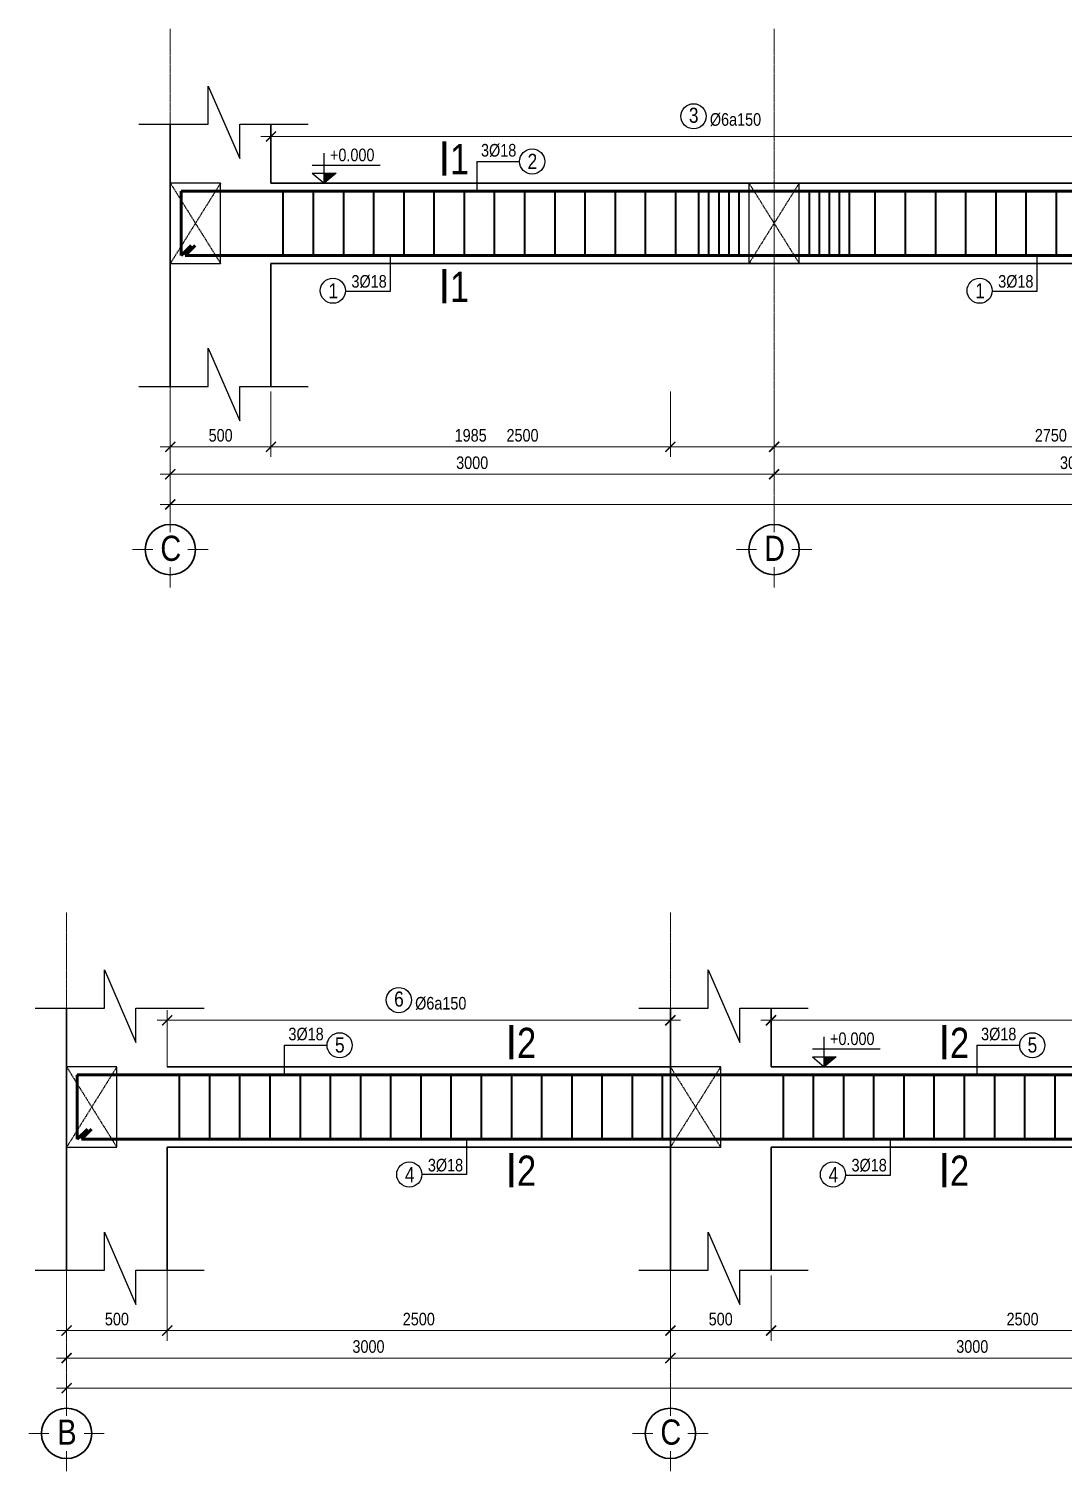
# Model space of a CAD drawing. Header units: inches. Extents: x -995865 to -814036, y 3430062 to 3602072.
# Drawn here: x -986256 to -981117, y 3480243 to 3487408 of the extents above; entities that cross this region are included whole.
import ezdxf
from ezdxf.enums import TextEntityAlignment as Align

# ---------------------------------------------------------------- set-up
doc = ezdxf.new("R2010")
doc.units = ezdxf.units.IN
doc.header["$LTSCALE"] = 2.8
doc.header["$MEASUREMENT"] = 0
doc.linetypes.add('CENTERX2', pattern=[4, 2.5, -0.5, 0.5, -0.5])
doc.linetypes.add('DASHEDX2', pattern=[1.5, 1, -0.5])
for name, color, linetype, lineweight in [('5.TRUC', 1, 'CENTERX2', 13), ('NET BAO', 4, 'Continuous', 30), ('TextThep', 7, 'Continuous', 0), ('THEP DAI', 5, 'Continuous', 40), ('THEP DOC', 2, 'Continuous', 60)]:
    doc.layers.add(name, color=color, linetype=linetype, lineweight=lineweight)
for name, color, linetype in [('Net thay', 6, 'Continuous'), ('NETDUTDUT', 3, 'DASHEDX2'), ('text', 3, 'Continuous')]:
    doc.layers.add(name, color=color, linetype=linetype)
doc.styles.add('CHU', font='VHELVCN0.TTF')
doc.styles.add('Helve-Condense', font='VHELVCN0.TTF')
doc.styles.add('Text.Helve-condense', font='VHELVCN0.TTF')
doc.styles.add('VN-VNI', font='VAVON_.TTF')
doc.dimstyles.new('TL25', dxfattribs={"dimscale": 25, "dimtxt": 2.5, "dimasz": 2, "dimexe": 2, "dimexo": 1, "dimgap": 1, "dimtad": 1, "dimdec": 0, "dimzin": 0, "dimdsep": 46, "dimtxsty": 'Helve-Condense', "dimblk": 'ARCHTICK', "dimcen": 2, "dimdle": 2, "dimclrd": 4, "dimclre": 4, "dimclrt": 4, "dimadec": 0, "dimazin": 0, "dimtfac": 0.004, "dimtdec": 0, "dimtmove": 2, "dimatfit": 3, "dimfxl": 1, "dimtolj": 1, "dimtzin": 0, "dimlwd": 9, "dimlwe": 13, "dimarcsym": 1})

# ---------------------------------------------------------------- blocks, each defined once
blk = doc.blocks.new('CAO TRINH 1')
at = {"linetype": 'Continuous'}
blk.add_hatch(color=1, dxfattribs=at).paths.add_polyline_path([(560, 200), (320, 200), (320, 0)])
at = {"color": 1, "linetype": 'Continuous'}
for p, q in [((320, 0), (320, 600)), ((80, 360), (1444, 360)), ((0, 0), (640, 0)), ((80, 200), (560, 200)), ((80, 200), (320, 0)), ((560, 200), (320, 0))]:
    blk.add_line(p, q, dxfattribs=at)
at = {"color": 2, "style": 'VN-VNI'}
blk.add_attdef('%%P0.000', (435, 427), '', height=200, dxfattribs=at)
blk = doc.blocks.new('_ArchTick')
at = {"color": 0, "linetype": 'ByBlock', "const_width": 0.15}
blk.add_lwpolyline([(-0.5, -0.5), (0.5, 0.5)], dxfattribs=at)
blk = doc.blocks.new('*D985')
at = {"layer": 'DEFPOINTS', "color": 0}
for p in [(-985553, 3485631.1), (-985053, 3485631.1), (-985053, 3485331.6)]:
    blk.add_point(p, dxfattribs=at)
at = {"layer": 'NETDUTDUT', "color": 4, "linetype": 'Continuous', "lineweight": 13}
for p, q in [((-985553, 3485606.1), (-985553, 3485281.6)), ((-985053, 3485606.1), (-985053, 3485281.6))]:
    blk.add_line(p, q, dxfattribs=at)
at = {"layer": 'NETDUTDUT', "color": 4, "linetype": 'Continuous', "lineweight": 9}
blk.add_line((-985603, 3485331.6), (-985003, 3485331.6), dxfattribs=at)
at = {"layer": 'NETDUTDUT', "color": 4, "lineweight": 9, "xscale": 50, "yscale": 50, "zscale": 50, "rotation": 180}
blk.add_blockref('_ArchTick', (-985553, 3485331.6), dxfattribs=at)
at = {"layer": 'NETDUTDUT', "color": 4, "lineweight": 9, "xscale": 50, "yscale": 50, "zscale": 50}
blk.add_blockref('_ArchTick', (-985053, 3485331.6), dxfattribs=at)
at = {"layer": 'NETDUTDUT', "color": 4, "insert": (-985303, 3485388.5), "char_height": 62.5, "attachment_point": 5, "style": 'Helve-Condense'}
blk.add_mtext('\\A1;500', dxfattribs=at)
blk = doc.blocks.new('*D986')
at = {"layer": 'DEFPOINTS', "color": 0}
for p in [(-985053, 3485631.1), (-982553, 3485631.1), (-982553, 3485331.6)]:
    blk.add_point(p, dxfattribs=at)
at = {"layer": 'NETDUTDUT', "color": 4, "linetype": 'Continuous', "lineweight": 13}
for p, q in [((-985053, 3485606.1), (-985053, 3485281.6)), ((-982553, 3485606.1), (-982553, 3485281.6))]:
    blk.add_line(p, q, dxfattribs=at)
at = {"layer": 'NETDUTDUT', "color": 4, "linetype": 'Continuous', "lineweight": 9}
blk.add_line((-985103, 3485331.6), (-982503, 3485331.6), dxfattribs=at)
at = {"layer": 'NETDUTDUT', "color": 4, "lineweight": 9, "xscale": 50, "yscale": 50, "zscale": 50, "rotation": 180}
blk.add_blockref('_ArchTick', (-985053, 3485331.6), dxfattribs=at)
at = {"layer": 'NETDUTDUT', "color": 4, "lineweight": 9, "xscale": 50, "yscale": 50, "zscale": 50}
blk.add_blockref('_ArchTick', (-982553, 3485331.6), dxfattribs=at)
at = {"layer": 'NETDUTDUT', "color": 4, "insert": (-983803, 3485388.5), "char_height": 62.5, "attachment_point": 5, "style": 'Helve-Condense'}
blk.add_mtext('\\A1;2500', dxfattribs=at)
blk = doc.blocks.new('*D988')
at = {"layer": 'DEFPOINTS', "color": 0}
for p in [(-982553, 3485631.1), (-979803, 3485631.1), (-979803, 3485331.6)]:
    blk.add_point(p, dxfattribs=at)
at = {"layer": 'NETDUTDUT', "color": 4, "linetype": 'Continuous', "lineweight": 13}
for p, q in [((-982553, 3485606.1), (-982553, 3485281.6)), ((-979803, 3485606.1), (-979803, 3485281.6))]:
    blk.add_line(p, q, dxfattribs=at)
at = {"layer": 'NETDUTDUT', "color": 4, "linetype": 'Continuous', "lineweight": 9}
blk.add_line((-982603, 3485331.6), (-979753, 3485331.6), dxfattribs=at)
at = {"layer": 'NETDUTDUT', "color": 4, "lineweight": 9, "xscale": 50, "yscale": 50, "zscale": 50, "rotation": 180}
blk.add_blockref('_ArchTick', (-982553, 3485331.6), dxfattribs=at)
at = {"layer": 'NETDUTDUT', "color": 4, "lineweight": 9, "xscale": 50, "yscale": 50, "zscale": 50}
blk.add_blockref('_ArchTick', (-979803, 3485331.6), dxfattribs=at)
at = {"layer": 'NETDUTDUT', "color": 4, "insert": (-981178, 3485388.5), "char_height": 62.5, "attachment_point": 5, "style": 'Helve-Condense'}
blk.add_mtext('\\A1;2750', dxfattribs=at)
blk = doc.blocks.new('*D996')
at = {"layer": 'DEFPOINTS', "color": 0}
for p in [(-985553, 3485303.3), (-982553, 3485303.3), (-982553, 3485195.4)]:
    blk.add_point(p, dxfattribs=at)
at = {"layer": 'NETDUTDUT', "color": 4, "linetype": 'Continuous', "lineweight": 13}
for p, q in [((-985553, 3485278.3), (-985553, 3485145.4)), ((-982553, 3485278.3), (-982553, 3485145.4))]:
    blk.add_line(p, q, dxfattribs=at)
at = {"layer": 'NETDUTDUT', "color": 4, "linetype": 'Continuous', "lineweight": 9}
blk.add_line((-985603, 3485195.4), (-982503, 3485195.4), dxfattribs=at)
at = {"layer": 'NETDUTDUT', "color": 4, "lineweight": 9, "xscale": 50, "yscale": 50, "zscale": 50, "rotation": 180}
blk.add_blockref('_ArchTick', (-985553, 3485195.4), dxfattribs=at)
at = {"layer": 'NETDUTDUT', "color": 4, "lineweight": 9, "xscale": 50, "yscale": 50, "zscale": 50}
blk.add_blockref('_ArchTick', (-982553, 3485195.4), dxfattribs=at)
at = {"layer": 'NETDUTDUT', "color": 4, "insert": (-984053, 3485252.3), "char_height": 62.5, "attachment_point": 5, "style": 'Helve-Condense'}
blk.add_mtext('\\A1;3000', dxfattribs=at)
blk = doc.blocks.new('*D997')
at = {"layer": 'DEFPOINTS', "color": 0}
for p in [(-979553, 3485331.6), (-982553, 3485303.3), (-979553, 3485195.4)]:
    blk.add_point(p, dxfattribs=at)
at = {"layer": 'NETDUTDUT', "color": 4, "linetype": 'Continuous', "lineweight": 13}
for p, q in [((-982553, 3485278.3), (-982553, 3485145.4)), ((-979553, 3485306.6), (-979553, 3485145.4))]:
    blk.add_line(p, q, dxfattribs=at)
at = {"layer": 'NETDUTDUT', "color": 4, "linetype": 'Continuous', "lineweight": 9}
blk.add_line((-982603, 3485195.4), (-979503, 3485195.4), dxfattribs=at)
at = {"layer": 'NETDUTDUT', "color": 4, "lineweight": 9, "xscale": 50, "yscale": 50, "zscale": 50, "rotation": 180}
blk.add_blockref('_ArchTick', (-982553, 3485195.4), dxfattribs=at)
at = {"layer": 'NETDUTDUT', "color": 4, "lineweight": 9, "xscale": 50, "yscale": 50, "zscale": 50}
blk.add_blockref('_ArchTick', (-979553, 3485195.4), dxfattribs=at)
at = {"layer": 'NETDUTDUT', "color": 4, "insert": (-981053, 3485252.3), "char_height": 62.5, "attachment_point": 5, "style": 'Helve-Condense'}
blk.add_mtext('\\A1;3000', dxfattribs=at)
blk = doc.blocks.new('*D1001')
at = {"layer": 'DEFPOINTS', "color": 0}
for p in [(-985553, 3485145.4), (-971053, 3485145.4), (-971053, 3485045.7)]:
    blk.add_point(p, dxfattribs=at)
at = {"layer": 'NETDUTDUT', "color": 4, "linetype": 'Continuous', "lineweight": 13}
for p, q in [((-985553, 3485120.4), (-985553, 3484995.7)), ((-971053, 3485120.4), (-971053, 3484995.7))]:
    blk.add_line(p, q, dxfattribs=at)
at = {"layer": 'NETDUTDUT', "color": 4, "linetype": 'Continuous', "lineweight": 9}
blk.add_line((-985603, 3485045.7), (-971003, 3485045.7), dxfattribs=at)
at = {"layer": 'NETDUTDUT', "color": 4, "lineweight": 9, "xscale": 50, "yscale": 50, "zscale": 50, "rotation": 180}
blk.add_blockref('_ArchTick', (-985553, 3485045.7), dxfattribs=at)
at = {"layer": 'NETDUTDUT', "color": 4, "lineweight": 9, "xscale": 50, "yscale": 50, "zscale": 50}
blk.add_blockref('_ArchTick', (-971053, 3485045.7), dxfattribs=at)
at = {"layer": 'NETDUTDUT', "color": 4, "insert": (-978303, 3485102.6), "char_height": 62.5, "attachment_point": 5, "style": 'Helve-Condense'}
blk.add_mtext('\\A1;14500', dxfattribs=at)
blk = doc.blocks.new('*D1006')
at = {"layer": 'DEFPOINTS', "color": 0}
for p in [(-985053, 3485631.1), (-983068.4, 3485631.1), (-985053, 3485331.6)]:
    blk.add_point(p, dxfattribs=at)
at = {"layer": 'NETDUTDUT', "color": 4, "linetype": 'Continuous', "lineweight": 13}
for p, q in [((-985053, 3485606.1), (-985053, 3485281.6)), ((-983068.4, 3485606.1), (-983068.4, 3485281.6))]:
    blk.add_line(p, q, dxfattribs=at)
at = {"layer": 'NETDUTDUT', "color": 4, "linetype": 'Continuous', "lineweight": 9}
blk.add_line((-983018.4, 3485331.6), (-985103, 3485331.6), dxfattribs=at)
at = {"layer": 'NETDUTDUT', "color": 4, "lineweight": 9, "xscale": 50, "yscale": 50, "zscale": 50, "rotation": 180}
blk.add_blockref('_ArchTick', (-985053, 3485331.6), dxfattribs=at)
at = {"layer": 'NETDUTDUT', "color": 4, "lineweight": 9, "xscale": 50, "yscale": 50, "zscale": 50}
blk.add_blockref('_ArchTick', (-983068.4, 3485331.6), dxfattribs=at)
at = {"layer": 'NETDUTDUT', "color": 4, "insert": (-984060.7, 3485388.5), "char_height": 62.5, "attachment_point": 5, "style": 'Helve-Condense'}
blk.add_mtext('\\A1;1985', dxfattribs=at)
blk = doc.blocks.new('*D1007')
at = {"layer": 'DEFPOINTS', "color": 0}
for p in [(-982568.4, 3481241.1), (-980068.4, 3481241.1), (-980068.4, 3480941.6)]:
    blk.add_point(p, dxfattribs=at)
at = {"layer": 'NETDUTDUT', "color": 4, "linetype": 'Continuous', "lineweight": 13}
for p, q in [((-982568.4, 3481216.1), (-982568.4, 3480891.6)), ((-980068.4, 3481216.1), (-980068.4, 3480891.6))]:
    blk.add_line(p, q, dxfattribs=at)
at = {"layer": 'NETDUTDUT', "color": 4, "linetype": 'Continuous', "lineweight": 9}
blk.add_line((-982618.4, 3480941.6), (-980018.4, 3480941.6), dxfattribs=at)
at = {"layer": 'NETDUTDUT', "color": 4, "lineweight": 9, "xscale": 50, "yscale": 50, "zscale": 50, "rotation": 180}
blk.add_blockref('_ArchTick', (-982568.4, 3480941.6), dxfattribs=at)
at = {"layer": 'NETDUTDUT', "color": 4, "lineweight": 9, "xscale": 50, "yscale": 50, "zscale": 50}
blk.add_blockref('_ArchTick', (-980068.4, 3480941.6), dxfattribs=at)
at = {"layer": 'NETDUTDUT', "color": 4, "insert": (-981318.4, 3480998.5), "char_height": 62.5, "attachment_point": 5, "style": 'Helve-Condense'}
blk.add_mtext('\\A1;2500', dxfattribs=at)
blk = doc.blocks.new('*D1016')
at = {"layer": 'DEFPOINTS', "color": 0}
for p in [(-980068.4, 3481053.8), (-983068.4, 3480913.3), (-980068.4, 3480805.3)]:
    blk.add_point(p, dxfattribs=at)
at = {"layer": 'NETDUTDUT', "color": 4, "linetype": 'Continuous', "lineweight": 13}
for p, q in [((-980068.4, 3481028.8), (-980068.4, 3480755.3)), ((-983068.4, 3480888.3), (-983068.4, 3480755.3))]:
    blk.add_line(p, q, dxfattribs=at)
at = {"layer": 'NETDUTDUT', "color": 4, "linetype": 'Continuous', "lineweight": 9}
blk.add_line((-983118.4, 3480805.3), (-980018.4, 3480805.3), dxfattribs=at)
at = {"layer": 'NETDUTDUT', "color": 4, "lineweight": 9, "xscale": 50, "yscale": 50, "zscale": 50, "rotation": 180}
blk.add_blockref('_ArchTick', (-983068.4, 3480805.3), dxfattribs=at)
at = {"layer": 'NETDUTDUT', "color": 4, "lineweight": 9, "xscale": 50, "yscale": 50, "zscale": 50}
blk.add_blockref('_ArchTick', (-980068.4, 3480805.3), dxfattribs=at)
at = {"layer": 'NETDUTDUT', "color": 4, "insert": (-981568.4, 3480862.2), "char_height": 62.5, "attachment_point": 5, "style": 'Helve-Condense'}
blk.add_mtext('\\A1;3000', dxfattribs=at)
blk = doc.blocks.new('*D1005')
at = {"layer": 'DEFPOINTS', "color": 0}
for p in [(-986068.4, 3480755.3), (-968568.4, 3480755.3), (-968568.4, 3480655.7)]:
    blk.add_point(p, dxfattribs=at)
at = {"layer": 'NETDUTDUT', "color": 4, "linetype": 'Continuous', "lineweight": 13}
for p, q in [((-986068.4, 3480730.3), (-986068.4, 3480605.7)), ((-968568.4, 3480730.3), (-968568.4, 3480605.7))]:
    blk.add_line(p, q, dxfattribs=at)
at = {"layer": 'NETDUTDUT', "color": 4, "linetype": 'Continuous', "lineweight": 9}
blk.add_line((-986118.4, 3480655.7), (-968518.4, 3480655.7), dxfattribs=at)
at = {"layer": 'NETDUTDUT', "color": 4, "lineweight": 9, "xscale": 50, "yscale": 50, "zscale": 50, "rotation": 180}
blk.add_blockref('_ArchTick', (-986068.4, 3480655.7), dxfattribs=at)
at = {"layer": 'NETDUTDUT', "color": 4, "lineweight": 9, "xscale": 50, "yscale": 50, "zscale": 50}
blk.add_blockref('_ArchTick', (-968568.4, 3480655.7), dxfattribs=at)
at = {"layer": 'NETDUTDUT', "color": 4, "insert": (-977318.4, 3480712.6), "char_height": 62.5, "attachment_point": 5, "style": 'Helve-Condense'}
blk.add_mtext('\\A1;17500', dxfattribs=at)
blk = doc.blocks.new('*D1018')
at = {"layer": 'DEFPOINTS', "color": 0}
for p in [(-983068.4, 3481241.1), (-982568.4, 3481241.1), (-982568.4, 3480941.6)]:
    blk.add_point(p, dxfattribs=at)
at = {"layer": 'NETDUTDUT', "color": 4, "linetype": 'Continuous', "lineweight": 13}
for p, q in [((-983068.4, 3481216.1), (-983068.4, 3480891.6)), ((-982568.4, 3481216.1), (-982568.4, 3480891.6))]:
    blk.add_line(p, q, dxfattribs=at)
at = {"layer": 'NETDUTDUT', "color": 4, "linetype": 'Continuous', "lineweight": 9}
blk.add_line((-983118.4, 3480941.6), (-982518.4, 3480941.6), dxfattribs=at)
at = {"layer": 'NETDUTDUT', "color": 4, "lineweight": 9, "xscale": 50, "yscale": 50, "zscale": 50, "rotation": 180}
blk.add_blockref('_ArchTick', (-983068.4, 3480941.6), dxfattribs=at)
at = {"layer": 'NETDUTDUT', "color": 4, "lineweight": 9, "xscale": 50, "yscale": 50, "zscale": 50}
blk.add_blockref('_ArchTick', (-982568.4, 3480941.6), dxfattribs=at)
at = {"layer": 'NETDUTDUT', "color": 4, "insert": (-982818.4, 3480998.5), "char_height": 62.5, "attachment_point": 5, "style": 'Helve-Condense'}
blk.add_mtext('\\A1;500', dxfattribs=at)
blk = doc.blocks.new('*D1020')
at = {"layer": 'DEFPOINTS', "color": 0}
for p in [(-986068.4, 3481241.1), (-985568.4, 3481281.3), (-985568.4, 3480941.6)]:
    blk.add_point(p, dxfattribs=at)
at = {"layer": 'NETDUTDUT', "color": 4, "linetype": 'Continuous', "lineweight": 13}
for p, q in [((-985568.4, 3481256.3), (-985568.4, 3480891.6)), ((-986068.4, 3481216.1), (-986068.4, 3480891.6))]:
    blk.add_line(p, q, dxfattribs=at)
at = {"layer": 'NETDUTDUT', "color": 4, "linetype": 'Continuous', "lineweight": 9}
blk.add_line((-986118.4, 3480941.6), (-985518.4, 3480941.6), dxfattribs=at)
at = {"layer": 'NETDUTDUT', "color": 4, "lineweight": 9, "xscale": 50, "yscale": 50, "zscale": 50, "rotation": 180}
blk.add_blockref('_ArchTick', (-986068.4, 3480941.6), dxfattribs=at)
at = {"layer": 'NETDUTDUT', "color": 4, "lineweight": 9, "xscale": 50, "yscale": 50, "zscale": 50}
blk.add_blockref('_ArchTick', (-985568.4, 3480941.6), dxfattribs=at)
at = {"layer": 'NETDUTDUT', "color": 4, "insert": (-985818.4, 3480998.5), "char_height": 62.5, "attachment_point": 5, "style": 'Helve-Condense'}
blk.add_mtext('\\A1;500', dxfattribs=at)
blk = doc.blocks.new('*D1021')
at = {"layer": 'DEFPOINTS', "color": 0}
for p in [(-985568.4, 3481281.3), (-983068.4, 3481241.1), (-983068.4, 3480941.6)]:
    blk.add_point(p, dxfattribs=at)
at = {"layer": 'NETDUTDUT', "color": 4, "linetype": 'Continuous', "lineweight": 13}
for p, q in [((-985568.4, 3481256.3), (-985568.4, 3480891.6)), ((-983068.4, 3481216.1), (-983068.4, 3480891.6))]:
    blk.add_line(p, q, dxfattribs=at)
at = {"layer": 'NETDUTDUT', "color": 4, "linetype": 'Continuous', "lineweight": 9}
blk.add_line((-985618.4, 3480941.6), (-983018.4, 3480941.6), dxfattribs=at)
at = {"layer": 'NETDUTDUT', "color": 4, "lineweight": 9, "xscale": 50, "yscale": 50, "zscale": 50, "rotation": 180}
blk.add_blockref('_ArchTick', (-985568.4, 3480941.6), dxfattribs=at)
at = {"layer": 'NETDUTDUT', "color": 4, "lineweight": 9, "xscale": 50, "yscale": 50, "zscale": 50}
blk.add_blockref('_ArchTick', (-983068.4, 3480941.6), dxfattribs=at)
at = {"layer": 'NETDUTDUT', "color": 4, "insert": (-984318.4, 3480998.5), "char_height": 62.5, "attachment_point": 5, "style": 'Helve-Condense'}
blk.add_mtext('\\A1;2500', dxfattribs=at)
blk = doc.blocks.new('*D1022')
at = {"layer": 'DEFPOINTS', "color": 0}
for p in [(-986068.4, 3480891.6), (-983068.4, 3480891.6), (-983068.4, 3480805.3)]:
    blk.add_point(p, dxfattribs=at)
at = {"layer": 'NETDUTDUT', "color": 4, "linetype": 'Continuous', "lineweight": 13}
for p, q in [((-986068.4, 3480866.6), (-986068.4, 3480755.3)), ((-983068.4, 3480866.6), (-983068.4, 3480755.3))]:
    blk.add_line(p, q, dxfattribs=at)
at = {"layer": 'NETDUTDUT', "color": 4, "linetype": 'Continuous', "lineweight": 9}
blk.add_line((-986118.4, 3480805.3), (-983018.4, 3480805.3), dxfattribs=at)
at = {"layer": 'NETDUTDUT', "color": 4, "lineweight": 9, "xscale": 50, "yscale": 50, "zscale": 50, "rotation": 180}
blk.add_blockref('_ArchTick', (-986068.4, 3480805.3), dxfattribs=at)
at = {"layer": 'NETDUTDUT', "color": 4, "lineweight": 9, "xscale": 50, "yscale": 50, "zscale": 50}
blk.add_blockref('_ArchTick', (-983068.4, 3480805.3), dxfattribs=at)
at = {"layer": 'NETDUTDUT', "color": 4, "insert": (-984568.4, 3480862.2), "char_height": 62.5, "attachment_point": 5, "style": 'Helve-Condense'}
blk.add_mtext('\\A1;3000', dxfattribs=at)

msp = doc.modelspace()

# ---------------------------------------------------------------- linework, layer by layer
at = {"layer": '5.TRUC'}
for p, q in [((-985553, 3487407.9), (-985553, 3485008.5)), ((-982553, 3487407.9), (-982553, 3485008.5)), ((-986068.4, 3483017.9), (-986068.4, 3480618.4)), ((-983068.4, 3483017.9), (-983068.4, 3480618.4))]:
    msp.add_line(p, q, dxfattribs=at)
at = {"layer": 'NET BAO', "lineweight": 25}
for p, q in [((-985364.5, 3486933.7), (-985364.5, 3487123.8)), ((-985364.5, 3487123.8), (-985208.3, 3486763.3)), ((-985364.5, 3486933.7), (-985364.5, 3487123.8)), ((-985709.8, 3486933.7), (-985364.5, 3486933.7)), ((-985709.8, 3486933.7), (-985364.5, 3486933.7)), ((-985208.3, 3486763.3), (-985208.3, 3486933.7)), ((-985208.3, 3486933.7), (-984868.6, 3486933.7)), ((-985208.3, 3486763.3), (-985208.3, 3486933.7)), ((-985208.3, 3486933.7), (-984868.6, 3486933.7)), ((-985364.5, 3485631.1), (-985364.5, 3485821.2)), ((-985364.5, 3485821.2), (-985208.3, 3485460.7)), ((-985364.5, 3485631.1), (-985364.5, 3485821.2)), ((-985709.8, 3485631.1), (-985364.5, 3485631.1)), ((-985709.8, 3485631.1), (-985364.5, 3485631.1)), ((-985208.3, 3485460.7), (-985208.3, 3485631.1)), ((-985208.3, 3485631.1), (-984868.6, 3485631.1)), ((-985208.3, 3485460.7), (-985208.3, 3485631.1)), ((-985208.3, 3485631.1), (-984868.6, 3485631.1)), ((-985879.9, 3482543.7), (-985879.9, 3482733.8)), ((-985879.9, 3482733.8), (-985723.8, 3482373.3)), ((-985879.9, 3482543.7), (-985879.9, 3482733.8)), ((-982879.9, 3482543.7), (-982879.9, 3482733.8)), ((-982879.9, 3482733.8), (-982723.8, 3482373.3)), ((-982879.9, 3482543.7), (-982879.9, 3482733.8)), ((-986225.2, 3482543.7), (-985879.9, 3482543.7)), ((-986225.2, 3482543.7), (-985879.9, 3482543.7)), ((-985723.8, 3482373.3), (-985723.8, 3482543.7)), ((-985723.8, 3482373.3), (-985723.8, 3482543.7)), ((-985723.8, 3482543.7), (-985384, 3482543.7)), ((-983225.2, 3482543.7), (-982879.9, 3482543.7)), ((-983225.2, 3482543.7), (-982879.9, 3482543.7)), ((-982723.8, 3482373.3), (-982723.8, 3482543.7)), ((-982723.8, 3482543.7), (-982384, 3482543.7)), ((-982723.8, 3482373.3), (-982723.8, 3482543.7)), ((-982723.8, 3482543.7), (-982384, 3482543.7)), ((-985879.9, 3481241.1), (-985879.9, 3481431.2)), ((-985879.9, 3481431.2), (-985723.8, 3481070.7)), ((-985879.9, 3481241.1), (-985879.9, 3481431.2)), ((-982879.9, 3481241.1), (-982879.9, 3481431.2)), ((-982879.9, 3481431.2), (-982723.8, 3481070.7)), ((-982879.9, 3481241.1), (-982879.9, 3481431.2)), ((-986225.2, 3481241.1), (-985879.9, 3481241.1)), ((-986225.2, 3481241.1), (-985879.9, 3481241.1)), ((-985723.8, 3481241.1), (-985384, 3481241.1)), ((-985723.8, 3481070.7), (-985723.8, 3481241.1)), ((-985723.8, 3481241.1), (-985384, 3481241.1)), ((-983225.2, 3481241.1), (-982879.9, 3481241.1)), ((-983225.2, 3481241.1), (-982879.9, 3481241.1)), ((-982723.8, 3481070.7), (-982723.8, 3481241.1)), ((-982723.8, 3481241.1), (-982384, 3481241.1)), ((-982723.8, 3481070.7), (-982723.8, 3481241.1)), ((-982723.8, 3481241.1), (-982384, 3481241.1))]:
    msp.add_line(p, q, dxfattribs=at)
at = {"layer": 'NET BAO'}
for p, q in [((-985553, 3486933.7), (-985553, 3485631.1)), ((-985553, 3486933.7), (-985553, 3485631.1)), ((-985053, 3486933.7), (-985053, 3486642.1)), ((-985053, 3486642.1), (-979803, 3486642.1)), ((-985053, 3486242.1), (-979803, 3486242.1)), ((-985053, 3486242.1), (-985053, 3485631.1)), ((-986068.4, 3482543.7), (-986068.4, 3481241.1)), ((-983068.4, 3482543.7), (-983068.4, 3481241.1)), ((-983068.4, 3482543.7), (-983068.4, 3481241.1)), ((-982568.4, 3482543.7), (-982568.4, 3482252.1)), ((-985568.4, 3482252.1), (-983068.4, 3482252.1)), ((-982568.4, 3482252.1), (-977318.4, 3482252.1)), ((-985568.4, 3481852.1), (-985568.4, 3481241.1)), ((-985568.4, 3481852.1), (-983068.4, 3481852.1)), ((-982568.4, 3481852.1), (-982568.4, 3481241.1)), ((-982568.4, 3481852.1), (-977318.4, 3481852.1))]:
    msp.add_line(p, q, dxfattribs=at)
at = {"layer": 'Net thay', "lineweight": 20, "ltscale": 20, "const_width": 20}
for points in [[(-984192.1, 3486849.4), (-984192.1, 3486678.6)], [(-984192.1, 3486214.6), (-984192.1, 3486043.8)], [(-983858.9, 3482459.3), (-983858.9, 3482288.6)], [(-981707.6, 3482459.3), (-981707.6, 3482288.6)], [(-983858.9, 3481824.6), (-983858.9, 3481653.8)], [(-981707.6, 3481824.6), (-981707.6, 3481653.8)]]:
    msp.add_lwpolyline(points, dxfattribs=at)
at = {"layer": 'NETDUTDUT', "color": 4, "linetype": 'Continuous', "lineweight": 13}
for p, q in [((-985053, 3486667.1), (-985053, 3486923)), ((-985568.4, 3482252.1), (-985568.4, 3482532.9)), ((-985568.4, 3482277.1), (-985568.4, 3482532.9)), ((-983068.4, 3482277.1), (-983068.4, 3482532.9)), ((-982568.4, 3482277.1), (-982568.4, 3482532.9))]:
    msp.add_line(p, q, dxfattribs=at)
at = {"layer": 'NETDUTDUT', "color": 4, "linetype": 'Continuous', "lineweight": 9}
for p, q in [((-985103, 3486873), (-979753, 3486873)), ((-985618.4, 3482482.9), (-983018.4, 3482482.9)), ((-982618.4, 3482482.9), (-977268.4, 3482482.9))]:
    msp.add_line(p, q, dxfattribs=at)
at = {"layer": 'NETDUTDUT'}
for p, q in [((-985553, 3486642.1), (-985303, 3486242.1)), ((-985303, 3486642.1), (-985553, 3486242.1)), ((-982678, 3486642.1), (-982428, 3486242.1)), ((-982428, 3486642.1), (-982678, 3486242.1)), ((-986068.4, 3482252.1), (-985818.4, 3481852.1)), ((-985818.4, 3482252.1), (-986068.4, 3481852.1)), ((-983068.4, 3482252.1), (-982818.4, 3481852.1)), ((-982818.4, 3482252.1), (-983068.4, 3481852.1))]:
    msp.add_line(p, q, dxfattribs=at)
for points in [[(-985553, 3486242.1), (-985303, 3486242.1), (-985303, 3486642.1), (-985553, 3486642.1)], [(-982678, 3486242.1), (-982428, 3486242.1), (-982428, 3486642.1), (-982678, 3486642.1)], [(-986068.4, 3481852.1), (-985818.4, 3481852.1), (-985818.4, 3482252.1), (-986068.4, 3482252.1)], [(-983068.4, 3481852.1), (-982818.4, 3481852.1), (-982818.4, 3482252.1), (-983068.4, 3482252.1)]]:
    msp.add_lwpolyline(points, close=True, dxfattribs=at)
at = {"layer": 'text', "color": 3}
for p, q in [((-984030, 3486749.1), (-983817.5, 3486749.1)), ((-984030, 3486749.1), (-984030, 3486602.1)), ((-984986.9, 3482359), (-984774.4, 3482359)), ((-984986.9, 3482359), (-984986.9, 3482212.1)), ((-981545.5, 3482359), (-981332.9, 3482359)), ((-981545.5, 3482359), (-981545.5, 3482212.1))]:
    msp.add_line(p, q, dxfattribs=at)
at = {"layer": 'text'}
for p, q in [((-984460.8, 3486282.1), (-984460.8, 3486102.9)), ((-981247.5, 3486282.1), (-981247.5, 3486102.9)), ((-984460.8, 3486102.9), (-984682.9, 3486102.9)), ((-981247.5, 3486102.9), (-981469.7, 3486102.9)), ((-984081.2, 3481892.1), (-984081.2, 3481716.9)), ((-981976.2, 3481892.1), (-981976.2, 3481712.8)), ((-984081.2, 3481716.9), (-984303.2, 3481716.9)), ((-981976.2, 3481712.8), (-982198.3, 3481712.8))]:
    msp.add_line(p, q, dxfattribs=at)
at = {"layer": 'text', "color": 3}
for centre in [(-982953.3, 3486973.4), (-983755, 3486749.1), (-984417.8, 3482583.4), (-984711.9, 3482359), (-981270.4, 3482359)]:
    msp.add_circle(centre, 62.5, dxfattribs=at)
at = {"layer": 'text'}
for centre in [(-984745.2, 3486107), (-981532, 3486107), (-984365.7, 3481717), (-982260.7, 3481717)]:
    msp.add_circle(centre, 62.5, dxfattribs=at)
at = {"layer": 'TextThep', "lineweight": 18}
for p, q in [((-985553, 3484908.5), (-985553, 3485008.5)), ((-982553, 3484908.5), (-982553, 3485008.5)), ((-985740.5, 3484821), (-985640.5, 3484821)), ((-985465.5, 3484821), (-985365.5, 3484821)), ((-982740.5, 3484821), (-982640.5, 3484821)), ((-982465.5, 3484821), (-982365.5, 3484821)), ((-985553, 3484733.5), (-985553, 3484633.5)), ((-982553, 3484733.5), (-982553, 3484633.5)), ((-986068.4, 3480518.4), (-986068.4, 3480618.4)), ((-983068.4, 3480518.4), (-983068.4, 3480618.4)), ((-986255.9, 3480430.9), (-986155.9, 3480430.9)), ((-985980.9, 3480430.9), (-985880.9, 3480430.9)), ((-983255.9, 3480430.9), (-983155.9, 3480430.9)), ((-982980.9, 3480430.9), (-982880.9, 3480430.9)), ((-986068.4, 3480343.4), (-986068.4, 3480243.4)), ((-983068.4, 3480343.4), (-983068.4, 3480243.4))]:
    msp.add_line(p, q, dxfattribs=at)
at = {"layer": 'TextThep', "lineweight": 35}
for centre in [(-985553, 3484821), (-982553, 3484821), (-986068.4, 3480430.9), (-983068.4, 3480430.9)]:
    msp.add_circle(centre, 125, dxfattribs=at)
at = {"layer": 'THEP DAI'}
for p, q in [((-984993.2, 3486602.1), (-984993.2, 3486282.1)), ((-984843.2, 3486602.1), (-984843.2, 3486282.1)), ((-984693.2, 3486602.1), (-984693.2, 3486282.1)), ((-984543.2, 3486602.1), (-984543.2, 3486282.1)), ((-984393.2, 3486602.1), (-984393.2, 3486282.1)), ((-984243.2, 3486602.1), (-984243.2, 3486282.1)), ((-984093.2, 3486602.1), (-984093.2, 3486282.1)), ((-983943.2, 3486602.1), (-983943.2, 3486282.1)), ((-983793.2, 3486602.1), (-983793.2, 3486282.1)), ((-983643.2, 3486602.1), (-983643.2, 3486282.1)), ((-983493.2, 3486602.1), (-983493.2, 3486282.1)), ((-983343.2, 3486602.1), (-983343.2, 3486282.1)), ((-983193.2, 3486602.1), (-983193.2, 3486282.1)), ((-983043.2, 3486602.1), (-983043.2, 3486282.1)), ((-982928.3, 3486602.1), (-982928.3, 3486282.1)), ((-982878.3, 3486602.1), (-982878.3, 3486282.1)), ((-982828.3, 3486602.1), (-982828.3, 3486282.1)), ((-982778.3, 3486602.1), (-982778.3, 3486282.1)), ((-982728.3, 3486602.1), (-982728.3, 3486282.1)), ((-982379.6, 3486602.1), (-982379.6, 3486282.1)), ((-982329.6, 3486602.1), (-982329.6, 3486282.1)), ((-982279.6, 3486602.1), (-982279.6, 3486282.1)), ((-982229.6, 3486602.1), (-982229.6, 3486282.1)), ((-982179.6, 3486602.1), (-982179.6, 3486282.1)), ((-982051.9, 3486602.1), (-982051.9, 3486282.1)), ((-981901.9, 3486602.1), (-981901.9, 3486282.1)), ((-981751.9, 3486602.1), (-981751.9, 3486282.1)), ((-981601.9, 3486602.1), (-981601.9, 3486282.1)), ((-981451.9, 3486602.1), (-981451.9, 3486282.1)), ((-981301.9, 3486602.1), (-981301.9, 3486282.1)), ((-981151.9, 3486602.1), (-981151.9, 3486282.1)), ((-985508.6, 3482212.1), (-985508.6, 3481892.1)), ((-985358.6, 3482212.1), (-985358.6, 3481892.1)), ((-985208.6, 3482212.1), (-985208.6, 3481892.1)), ((-985058.6, 3482212.1), (-985058.6, 3481892.1)), ((-984908.6, 3482212.1), (-984908.6, 3481892.1)), ((-984758.6, 3482212.1), (-984758.6, 3481892.1)), ((-984608.6, 3482212.1), (-984608.6, 3481892.1)), ((-984458.6, 3482212.1), (-984458.6, 3481892.1)), ((-984308.6, 3482212.1), (-984308.6, 3481892.1)), ((-984158.6, 3482212.1), (-984158.6, 3481892.1)), ((-984008.6, 3482212.1), (-984008.6, 3481892.1)), ((-983858.6, 3482212.1), (-983858.6, 3481892.1)), ((-983708.6, 3482212.1), (-983708.6, 3481892.1)), ((-983558.6, 3482212.1), (-983558.6, 3481892.1)), ((-983408.6, 3482212.1), (-983408.6, 3481892.1)), ((-983258.6, 3482212.1), (-983258.6, 3481892.1)), ((-983108.6, 3482212.1), (-983108.6, 3481892.1)), ((-982508.6, 3482212.1), (-982508.6, 3481892.1)), ((-982358.6, 3482212.1), (-982358.6, 3481892.1)), ((-982208.6, 3482212.1), (-982208.6, 3481892.1)), ((-982058.6, 3482212.1), (-982058.6, 3481892.1)), ((-981908.6, 3482212.1), (-981908.6, 3481892.1)), ((-981758.6, 3482212.1), (-981758.6, 3481892.1)), ((-981608.6, 3482212.1), (-981608.6, 3481892.1)), ((-981458.6, 3482212.1), (-981458.6, 3481892.1)), ((-981308.6, 3482212.1), (-981308.6, 3481892.1)), ((-981158.6, 3482212.1), (-981158.6, 3481892.1))]:
    msp.add_line(p, q, dxfattribs=at)
at = {"layer": 'THEP DOC'}
for p, q in [((-985499.9, 3486602.1), (-971129.5, 3486602.1)), ((-985499.9, 3486602.1), (-985499.9, 3486282.1)), ((-985499.9, 3486282.1), (-985449.9, 3486332.1)), ((-985479.6, 3486282.1), (-985429.6, 3486332.1)), ((-985479.6, 3486282.1), (-971146.1, 3486282.1)), ((-986015.3, 3482212.1), (-986015.3, 3481892.1)), ((-986015.3, 3482212.1), (-983015.3, 3482212.1)), ((-983015.3, 3482212.1), (-968644.9, 3482212.1)), ((-986015.3, 3481892.1), (-985965.3, 3481942.1)), ((-985995, 3481892.1), (-985945, 3481942.1)), ((-985995, 3481892.1), (-982995, 3481892.1)), ((-982995, 3481892.1), (-968661.5, 3481892.1))]:
    msp.add_line(p, q, dxfattribs=at)

# ---------------------------------------------------------------- block references
at = {"layer": 'NETDUTDUT', "color": 4, "lineweight": 9, "xscale": 50, "yscale": 50, "zscale": 50, "rotation": 180}
for p in [(-985053, 3486873), (-985568.4, 3482482.9), (-982568.4, 3482482.9)]:
    msp.add_blockref('_ArchTick', p, dxfattribs=at)
at = {"layer": 'NETDUTDUT', "color": 4, "lineweight": 9, "xscale": 50, "yscale": 50, "zscale": 50}
msp.add_blockref('_ArchTick', (-983068.4, 3482482.9), dxfattribs=at)
at = {"layer": 'text', "linetype": 'Continuous'}
ref = msp.add_blockref('CAO TRINH 1', (-984867.4, 3486642.1), dxfattribs=dict(at, xscale=0.247499999939464, yscale=0.2475000000558794, zscale=0.2475))
ref.add_attrib('%%P0.000', '+0.000', (-984759.7, 3486750.3), dxfattribs={"layer": '0', "color": 2, "height": 62.5, "style": 'Text.Helve-condense'})
ref = msp.add_blockref('CAO TRINH 1', (-982382.8, 3482252.1), dxfattribs=dict(at, xscale=0.247499999939464, yscale=0.2475000000558794, zscale=0.2475))
ref.add_attrib('%%P0.000', '+0.000', (-982275.2, 3482360.2), dxfattribs={"layer": '0', "color": 2, "height": 62.5, "style": 'Text.Helve-condense'})

# ---------------------------------------------------------------- texts
at = {"layer": 'Net thay', "lineweight": 20, "ltscale": 20, "style": 'CHU'}
for s, p in [('1', (-984163.8, 3486685.7)), ('1', (-984163.8, 3486051)), ('2', (-983830.5, 3482295.7)), ('2', (-981679.3, 3482295.7)), ('2', (-983830.5, 3481661)), ('2', (-981679.3, 3481661))]:
    msp.add_text(s, height=150, dxfattribs=at).set_placement(p)
at = {"layer": 'text', "color": 3, "style": 'Text.Helve-condense'}
for s, p in [('C', (-985550.8, 3484827.6)), ('D', (-982550.8, 3484827.6)), ('B', (-986066.3, 3480437.5)), ('C', (-983066.3, 3480437.5))]:
    msp.add_text(s, height=125, dxfattribs=at).set_placement(p, align=Align.MIDDLE_CENTER)
at = {"layer": 'text', "color": 4, "style": 'Text.Helve-condense'}
for s, insert, char_height, width, attachment_point in [('3', (-982952.6, 3486978.1), 75, 317.247, 5), ('Þ6a150', (-982617.5, 3486989), 62.5, 924.543, 3), ('3Þ18', (-984009.2, 3486836.1), 62.5, 924.543, 1), ('2', (-983754, 3486749.9), 75, 317.247, 5), ('3Þ18', (-984477.8, 3486120), 62.5, 327.058, 9), ('3Þ18', (-981264.5, 3486120), 62.5, 327.058, 9), ('1', (-984743.2, 3486106.2), 75, 317.247, 5), ('1', (-981530, 3486106.2), 75, 317.247, 5), ('6', (-984417.1, 3482588.1), 75, 317.247, 5), ('Þ6a150', (-984082, 3482599), 62.5, 924.543, 3), ('3Þ18', (-984966.1, 3482446.1), 62.5, 924.543, 1), ('3Þ18', (-981524.6, 3482446.1), 62.5, 924.543, 1), ('5', (-984710.9, 3482359.8), 75, 317.247, 5), ('5', (-981269.5, 3482359.8), 75, 317.247, 5), ('3Þ18', (-984098.2, 3481730), 62.5, 327.058, 9), ('3Þ18', (-981993.2, 3481730), 62.5, 327.058, 9), ('4', (-984363.7, 3481716.2), 75, 317.247, 5), ('4', (-982258.7, 3481716.2), 75, 317.247, 5)]:
    msp.add_mtext(s, dxfattribs=dict(at, insert=insert, char_height=char_height, width=width, attachment_point=attachment_point))

# ---------------------------------------------------------------- dimensions: what is measured, and where the dimension line sits
at = {"layer": 'NETDUTDUT'}
for base, p1, p2, picture, middle in [((-985053, 3485331.6), (-985553, 3485631.1), (-985053, 3485631.1), '*D985', (-985303, 3485388.5)), ((-982553, 3485331.6), (-985053, 3485631.1), (-982553, 3485631.1), '*D986', (-983803, 3485388.5)), ((-985053, 3485331.6), (-983068.4, 3485631.1), (-985053, 3485631.1), '*D1006', (-984060.7, 3485388.5)), ((-979803, 3485331.6), (-982553, 3485631.1), (-979803, 3485631.1), '*D988', (-981178, 3485388.5)), ((-979553, 3485195.4), (-982553, 3485303.3), (-979553, 3485331.6), '*D997', (-981053, 3485252.3)), ((-982553, 3485195.4), (-985553, 3485303.3), (-982553, 3485303.3), '*D996', (-984053, 3485252.3)), ((-971053, 3485045.7), (-985553, 3485145.4), (-971053, 3485145.4), '*D1001', (-978303, 3485102.6)), ((-985568.4, 3480941.6), (-986068.4, 3481241.1), (-985568.4, 3481281.3), '*D1020', (-985818.4, 3480998.5)), ((-983068.4, 3480941.6), (-985568.4, 3481281.3), (-983068.4, 3481241.1), '*D1021', (-984318.4, 3480998.5)), ((-982568.4, 3480941.6), (-983068.4, 3481241.1), (-982568.4, 3481241.1), '*D1018', (-982818.4, 3480998.5)), ((-980068.4, 3480941.6), (-982568.4, 3481241.1), (-980068.4, 3481241.1), '*D1007', (-981318.4, 3480998.5)), ((-980068.4, 3480805.3), (-983068.4, 3480913.3), (-980068.4, 3481053.8), '*D1016', (-981568.4, 3480862.2)), ((-983068.4, 3480805.3), (-986068.4, 3480891.6), (-983068.4, 3480891.6), '*D1022', (-984568.4, 3480862.2)), ((-968568.4, 3480655.7), (-986068.4, 3480755.3), (-968568.4, 3480755.3), '*D1005', (-977318.4, 3480712.6))]:
    dim = msp.add_linear_dim(base=base, p1=p1, p2=p2, dimstyle='TL25', dxfattribs=at)
    dim.commit()
    dim.dimension.update_dxf_attribs({"geometry": picture, "text_midpoint": middle})

doc.saveas('drawing.dxf')
